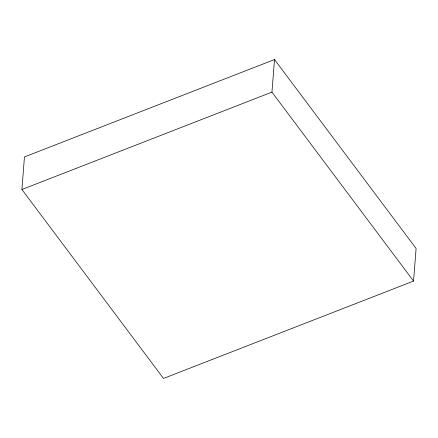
<?xml version="1.0" encoding="UTF-8"?>
<svg xmlns="http://www.w3.org/2000/svg" width="438" height="438" viewBox="0 0 438 438"><rect width="100%" height="100%" fill="white"/><g stroke="black" fill="none" stroke-linecap="round" stroke-linejoin="round"><path stroke-width="0.66" d="M21.9 189.501L24.462 156.919L274.506 59.552L416.1 248.499L413.538 281.081L163.494 378.448L21.9 189.501L271.938 92.128L274.506 59.552M271.938 92.128L413.538 281.081"/></g></svg>
